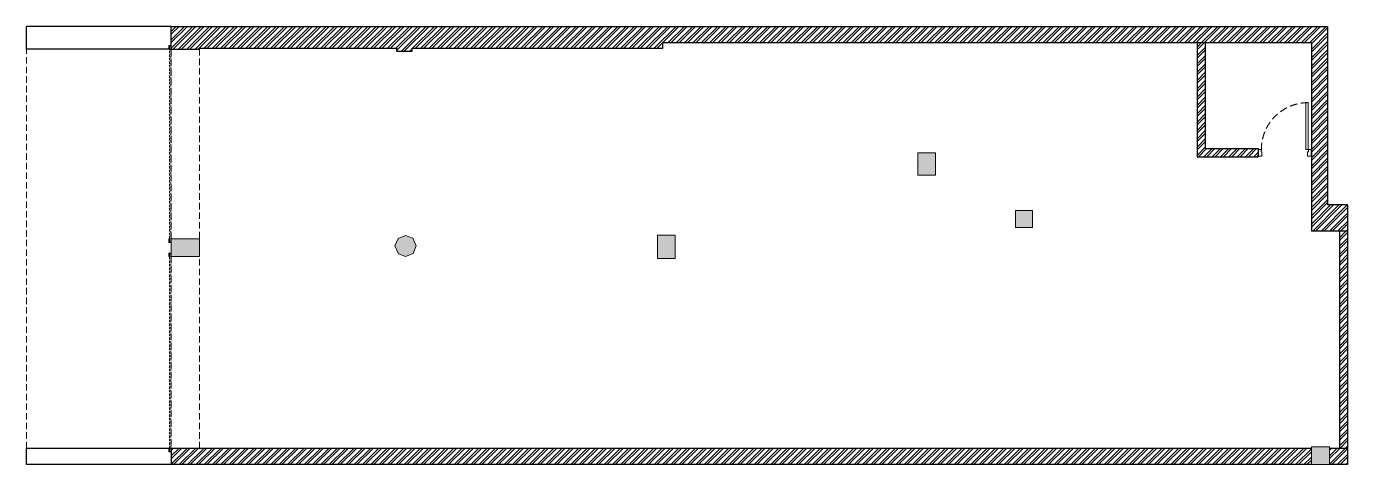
# Model space of a CAD drawing. Header units: feet. Extents: x -18666 to 0, y 0 to 6200.
import ezdxf

# ---------------------------------------------------------------- set-up
doc = ezdxf.new("R2010")
doc.units = ezdxf.units.FT
doc.header["$LTSCALE"] = 33
doc.header["$MEASUREMENT"] = 0
for name, pattern in [('a_p6_plan_L18$0$HIDDEN', [0.375, 0.25, -0.125]), ('HIDDEN2', [4.7625, 3.175, -1.5875]), ('HIDDENX2', [0.75, 0.5, -0.25])]:
    doc.linetypes.add(name, pattern=pattern)
for name, color, linetype, lineweight in [('A-shutter', 8, 'Continuous', 18), ('A-WALL HATCH', 251, 'Continuous', 0), ('beam', 90, 'Continuous', 9), ('Column', 243, 'Continuous', 9), ('column hatch', 5, 'Continuous', 0), ('Door', 2, 'Continuous', 13), ('LENS-DOOR', 34, 'Continuous', 20), ('rolling shutter', 1, 'Continuous', 5)]:
    doc.layers.add(name, color=color, linetype=linetype, lineweight=lineweight)
doc.layers.add('A-WALL', color=1, linetype='Continuous')
pattern_1 = [(45, (-3383902.085, 5460131.145), (-58.8666395, 58.8666395), []), (45, (-3383862.84, 5460131.145), (-58.8666395, 58.8666395), [])]

# ---------------------------------------------------------------- blocks, each defined once
blk = doc.blocks.new('*U3')
at = {"layer": 'LENS-DOOR'}
for p, q in [((548122, 1779235), (548122, 1778574)), ((548122, 1779235), (548153, 1779235)), ((548153, 1778574), (548153, 1779235)), ((547447, 1778569), (547452, 1778569)), ((547447, 1778484), (547447, 1778569)), ((547452, 1778574), (547489, 1778574)), ((547452, 1778569), (547452, 1778574)), ((547489, 1778540), (547489, 1778574)), ((547489, 1778540), (547499, 1778540)), ((547499, 1778479), (547499, 1778540)), ((548122, 1778574), (548153, 1778574)), ((548145, 1778479), (548145, 1778540)), ((548156, 1778540), (548145, 1778540)), ((548192, 1778574), (548156, 1778574)), ((548156, 1778540), (548156, 1778574)), ((548192, 1778569), (548192, 1778574)), ((548197, 1778569), (548192, 1778569)), ((548197, 1778484), (548197, 1778569)), ((547447, 1778484), (547452, 1778484)), ((547452, 1778479), (547452, 1778484)), ((547452, 1778479), (547499, 1778479)), ((548192, 1778479), (548145, 1778479)), ((548192, 1778479), (548192, 1778484)), ((548197, 1778484), (548192, 1778484))]:
    blk.add_line(p, q, dxfattribs=at)
at = {"layer": 'LENS-DOOR', "color": 7, "linetype": 'HIDDEN2'}
blk.add_ellipse((548153, 1778574), major_axis=(-661, 0), ratio=1, start_param=-1.570791, end_param=0.051209, dxfattribs=at)
blk = doc.blocks.new('*U4')
at = {"layer": 'A-shutter', "color": 5, "ltscale": 10}
for points in [[(41040578, -1561539), (41040578, -1561544), (41040533, -1561544), (41040533, -1561564), (41040578, -1561564), (41040578, -1561569), (41040528, -1561569), (41040528, -1561539)], [(41043291, -1561539), (41043291, -1561544), (41043336, -1561544), (41043336, -1561564), (41043291, -1561564), (41043291, -1561569), (41043341, -1561569), (41043341, -1561539)]]:
    blk.add_lwpolyline(points, close=True, dxfattribs=at)
at = {"layer": 'A-shutter', "color": 5, "linetype": 'HIDDENX2', "ltscale": 2}
blk.add_lwpolyline([(41040533, -1561544), (41040533, -1561564), (41043336, -1561564), (41043336, -1561544)], close=True, dxfattribs=at)
blk = doc.blocks.new('*U5')
at = {"layer": 'A-shutter', "color": 5, "ltscale": 10}
for points in [[(41040578, -1561539), (41040578, -1561544), (41040533, -1561544), (41040533, -1561564), (41040578, -1561564), (41040578, -1561569), (41040528, -1561569), (41040528, -1561539)], [(41043265, -1561539), (41043265, -1561544), (41043310, -1561544), (41043310, -1561564), (41043265, -1561564), (41043265, -1561569), (41043315, -1561569), (41043315, -1561539)]]:
    blk.add_lwpolyline(points, close=True, dxfattribs=at)
at = {"layer": 'A-shutter', "color": 5, "linetype": 'HIDDENX2', "ltscale": 2}
blk.add_lwpolyline([(41040533, -1561544), (41040533, -1561564), (41043310, -1561564), (41043310, -1561544)], close=True, dxfattribs=at)

msp = doc.modelspace()

# ---------------------------------------------------------------- hatches: boundary and pattern name
at = {"layer": 'A-WALL HATCH'}
h = msp.add_hatch(dxfattribs=at)
h.set_pattern_fill('ANSI32', color=256, scale=222)
h.set_pattern_definition(pattern_1)
h.paths.add_polyline_path([(-512, 230), (-13459, 230), (-16622, 230), (-16622, 0), (-512, 0)])
h.paths.add_polyline_path([(0, 3306), (0, 3673), (-282, 3673), (-282, 6200), (-16622, 6200), (-16622, 5880), (-16222, 5880), (-16222, 5890), (-13436, 5890), (-13436, 5850), (-13216, 5850), (-13216, 5890), (-9674, 5890), (-9674, 5970), (-512, 5970), (-512, 3306)])
h.paths.add_polyline_path([(0, 0), (0, 230), (-256, 230), (-256, 0)])
h = msp.add_hatch(dxfattribs=at)
h.set_pattern_fill('ANSI32', color=256, scale=222)
h.set_pattern_definition(pattern_1)
h.paths.add_polyline_path([(-2127, 4355), (-1262, 4355), (-1262, 4470), (-2012, 4470), (-2012, 5970), (-2127, 5970)])
h = msp.add_hatch(dxfattribs=at)
h.set_pattern_fill('ANSI32', color=256, scale=222)
h.set_pattern_definition(pattern_1)
h.paths.add_polyline_path([(0, 3306), (-115, 3306), (-115, 230), (0, 230)])
at = {"layer": 'column hatch'}
h = msp.add_hatch(color=251, dxfattribs=at)
h.dxf.hatch_style = 1
h.paths.add_polyline_path([(-13159, 3093), (-13208, 3203), (-13309, 3243), (-13417, 3198), (-13459, 3093), (-13411, 2983), (-13309, 2943), (-13202, 2988)])
h.paths.add_polyline_path([(-16222, 3193), (-16622, 3193), (-16622, 2943), (-16222, 2943)])
h.paths.add_polyline_path([(-9502, 3246), (-9752, 3246), (-9752, 2916), (-9502, 2916)])
h.paths.add_polyline_path([(-4453, 3594), (-4693, 3594), (-4693, 3354), (-4453, 3354)])
h.paths.add_polyline_path([(-5821, 4215), (-6071, 4215), (-6071, 4093), (-5821, 4093)])
h.paths.add_polyline_path([(-5821, 4413), (-6071, 4413), (-6071, 4215), (-5821, 4215)])
h.paths.add_polyline_path([(-256, 230), (-256, 250), (-512, 250), (-512, 230), (-512, 0), (-256, 0)])

# ---------------------------------------------------------------- linework, layer by layer
at = {"layer": 'A-WALL'}
for p, q in [((-18666, 5880), (-18666, 6200)), ((-16622, 6200), (-18666, 6200)), ((-16622, 6200), (-282, 6200)), ((-16622, 5880), (-16622, 6200)), ((-282, 6200), (-282, 3673)), ((-16622, 5880), (-18666, 5880)), ((-16622, 5880), (-16222, 5880)), ((-16222, 5880), (-16222, 5890)), ((-16222, 5890), (-13436, 5890)), ((-13436, 5890), (-13436, 5850)), ((-13436, 5850), (-13216, 5850)), ((-13216, 5850), (-13216, 5890)), ((-13216, 5890), (-9674, 5890)), ((-9674, 5890), (-9674, 5970)), ((-9674, 5970), (-512, 5970)), ((-2127, 5970), (-2127, 4355)), ((-2012, 5970), (-2012, 4470)), ((-512, 5970), (-512, 3306)), ((-2127, 4355), (-1262, 4355)), ((-2012, 4470), (-1262, 4470)), ((-1262, 4470), (-1262, 4355)), ((0, 3673), (-282, 3673)), ((0, 3673), (0, 0)), ((-512, 3306), (-262, 3306)), ((-262, 3306), (0, 3306)), ((-115, 3306), (-115, 230)), ((-18666, 0), (-18666, 230)), ((-16622, 230), (-18666, 230)), ((-512, 230), (-16676, 230)), ((-16622, 230), (-16622, 0)), ((0, 230), (-256, 230)), ((-16622, 0), (-18666, 0)), ((-512, 0), (-16622, 0)), ((0, 0), (-256, 0))]:
    msp.add_line(p, q, dxfattribs=at)
at = {"layer": 'beam', "linetype": 'a_p6_plan_L18$0$HIDDEN', "lineweight": 5, "ltscale": 11}
msp.add_line((-18666, 230), (-18666, 5880), dxfattribs=at)
for points in [[(-16222, 3193), (-16622, 3193), (-16622, 5880), (-16222, 5880)], [(-16222, 2943), (-16622, 2943), (-16622, 230), (-16222, 230)]]:
    msp.add_lwpolyline(points, close=True, dxfattribs=at)
at = {"layer": 'Column'}
for points in [[(-6071, 4413), (-6071, 4093), (-5821, 4093), (-5821, 4413)], [(-4453, 3594), (-4693, 3594), (-4693, 3354), (-4453, 3354)], [(-16222, 3193), (-16222, 2943), (-16622, 2943), (-16622, 3193)], [(-9502, 3246), (-9502, 2916), (-9752, 2916), (-9752, 3246)], [(-256, 250), (-512, 250), (-512, 230), (-512, 0), (-256, 0), (-256, 230)]]:
    msp.add_lwpolyline(points, close=True, dxfattribs=at)
msp.add_lwpolyline([(-13159, 3093), (-13202, 2988), (-13309, 2943), (-13411, 2983), (-13459, 3093), (-13416, 3198), (-13309, 3243), (-13208, 3203), (-13159, 3093)], dxfattribs=at)

# ---------------------------------------------------------------- block references
at = {"layer": 'Door'}
msp.add_blockref('*U3', (-548710, -1774114), dxfattribs=at)
at = {"layer": 'rolling shutter', "color": 2, "xscale": -1, "rotation": 269.999999999999}
msp.add_blockref('*U5', (1544917, -41037385), dxfattribs=at)
at = {"layer": 'rolling shutter', "color": 2, "rotation": 270.000000000001}
msp.add_blockref('*U4', (1544917, 41043521), dxfattribs=at)

doc.saveas('drawing.dxf')
